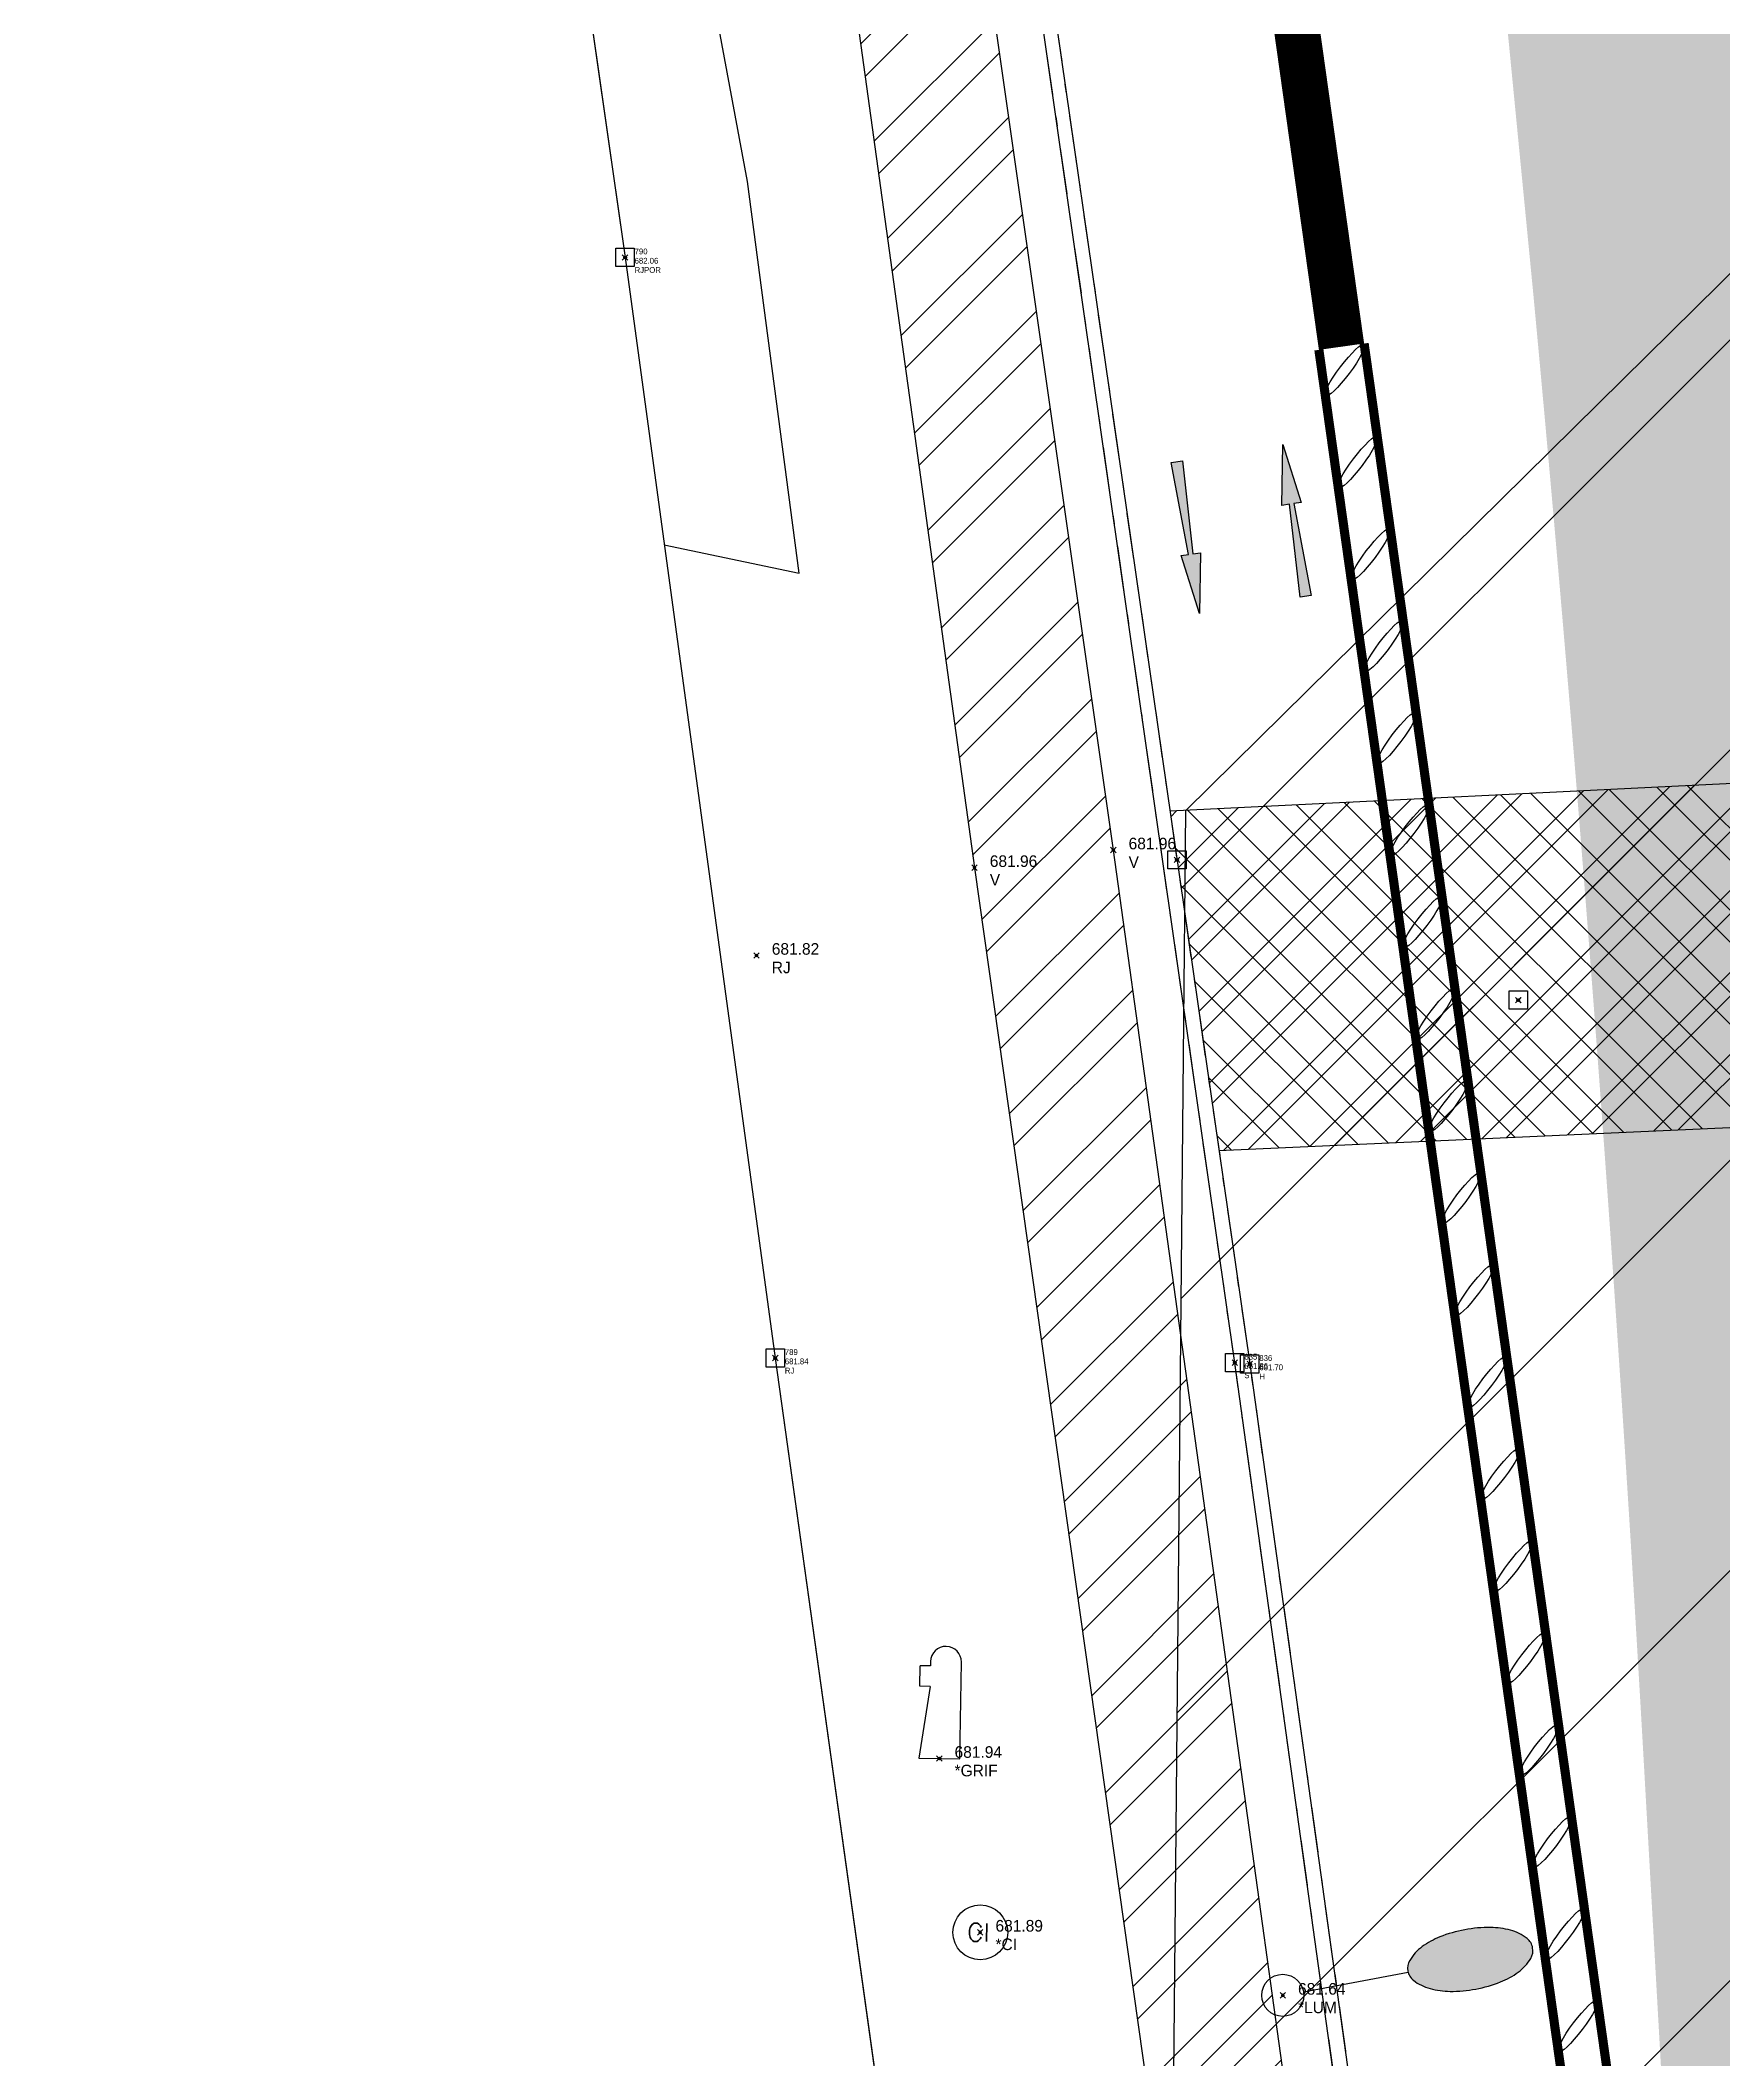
# Model space of a CAD drawing. Extents: x 350769 to 354978, y 6304672 to 6307963.
# Drawn here: x 352766.09 to 352784.51, y 6305548.54 to 6305570.64 of the extents above; entities that cross this region are included whole.
import ezdxf

# ---------------------------------------------------------------- set-up
doc = ezdxf.new("R2010")
doc.units = 0
doc.header["$PDMODE"] = 35
doc.header["$PDSIZE"] = 0.03
for name, pattern in [('1-1', [2, 1, -1]), ('CONTINUA', [0]), ('CONTINUOS', [0]), ('JPG_DASHDOT', [1, 0.5, -0.25, 0, -0.25])]:
    doc.linetypes.add(name, pattern=pattern)
doc.layers.get('0').update_dxf_attribs({"linetype": 'CONTINUOUS'})
for name, color, linetype in [('0-LEVANTAMIENTO 2020.SEP', 252, 'CONTINUOUS'), ('03_S2_Pav ext_Borde vereda', 7, 'CONTINUOUS'), ('1-PAVIMENTO', 161, 'CONTINUOUS'), ('1-REJA', 252, 'FENCELINE1'), ('1-RESALTO', 252, 'CONTINUOUS'), ('1-SOLERA', 212, 'CONTINUOUS'), ('1-VEREDA', 251, 'CONTINUOUS'), ('2-ACHURADO VEREDA', 252, 'CONTINUOUS'), ('C-TINN', 5, 'CONTINUOUS'), ('C-TOPO - BORDE - 3', 7, 'CONTINUOUS'), ('C-TOPO-MINR', 8, 'CONTINUOUS'), ('ET1_ 8-DEM EXT CICLOVIA SEPARADOR', 181, 'CONTINUOUS'), ('ET1_ 8-DEM EXT DEMARCACION CICLOVIA', 181, 'CONTINUOUS'), ('TOP-URB-SOLERAS', 2, 'JPG_DASHDOT'), ('V-NODE - 2013', 4, 'CONTINUOUS'), ('V-NODE DIC 2005', 4, 'CONTINUOUS'), ('V-NODE-TEXT 2013', 2, 'CONTINUOUS'), ('V-NODE-TEXT DIC 2005', 2, 'CONTINUOUS'), ('Z-CI', 253, 'CONTINUOUS'), ('Z-GRIF', 253, 'CONTINUOUS'), ('Z-LUM', 253, 'CONTINUOUS')]:
    doc.layers.add(name, color=color, linetype=linetype)
doc.layers.add('0_ASD_TOPOGRAFIA_ELEMENTOS', color=9, linetype='CONTINUOS', lineweight=5, true_color=0xbdbdbd)
doc.styles.add('ROMANS', font='romans.shx', dxfattribs={"width": 0.65})
doc.linetypes.add('FENCELINE1', pattern='A,6.35,-2.54,[133,ltypeshp.shx,S=2.54,R=0,X=-2.54,Y=0],-2.54,25.4', length=36.83)

# ---------------------------------------------------------------- blocks, each defined once
blk = doc.blocks.new('CI')
at = {"layer": 'Z-CI'}
blk.add_circle((0, 0), 1.2, dxfattribs=at)
at = {"layer": 'Z-CI', "style": 'ROMANS'}
blk.add_text('CI', height=0.8, rotation=359.999999999977, dxfattribs=at).set_placement((-0.5790548566146754, -0.401890331827417))
blk = doc.blocks.new('GRIF')
at = {"layer": 'Z-GRIF'}
for p, q in [((-0.5625, 1.96875), (-0.5625, 2.53125)), ((-0.28125, 2.53125), (-0.5625, 2.53125)), ((-0.28125, 2.650806826759435), (-0.28125, 2.53125)), ((0.5625, 0), (0.5625, 2.650806826759435)), ((-0.28125, 1.96875), (-0.5625, 0)), ((-0.28125, 1.96875), (-0.5625, 1.96875)), ((-0.5625, 0), (0.5625, 0))]:
    blk.add_line(p, q, dxfattribs=at)
blk.add_arc((0.140625, 2.650806826759435), 0.421875, 0, 180, dxfattribs=at)
blk.add_point((0, 0), dxfattribs=at)
blk = doc.blocks.new('LUM')
blk.add_hatch(color=256).paths.add_polyline_path([(0.3204053159853828, 2.089665035224243, 0.0487140507105786), (0.2929218240355723, 2.371085607001601, 0.0624887006529835), (0.2235772402154219, 2.580678380022271, 0.102973750598541), (0.1005806184099824, 2.742621493481837, 0.1809406009640845), (-0.0101864135269949, 2.784062766743801, 0.1809406009643186), (-0.1209534454642339, 2.742621493481666, 0.1029737505982769), (-0.2439500672694105, 2.580678380022275, 0.0624887006529927), (-0.3132946510896513, 2.371085607001325, 0.048714050710571), (-0.3407781430394294, 2.089665035224243, 0.0487140507110128), (-0.3132946510892106, 1.808244463445209, 0.0624887006525511), (-0.2439500672694089, 1.598651690426208, 0.1029737505986113), (-0.1209534454639079, 1.436708576966614, 0.1809406009639757), (-0.0101864135269949, 1.395267303704685, 0.1809406009641173), (0.1005806184100136, 1.436708576966668, 0.1029737505985042), (0.2235772402154187, 1.598651690426207, 0.0624887006527141), (0.292921824035302, 1.808244463445683, 0.0487140507108505)])
at = {"layer": 'Z-LUM'}
blk.add_lwpolyline([(-0.3407781430394294, 2.089665035224243, 0.0487140507107363), (-0.3132946510895209, 1.808244463446783, 0.062488700653005), (-0.2439500672694095, 1.598651690426209, 0.1029737505984953), (-0.1209534454640817, 1.436708576966765, 0.1809406009643281), (-0.0101864135269949, 1.395267303704685, 0.1809406009642764), (0.1005806184100919, 1.436708576966737, 0.1029737505984524), (0.2235772402154197, 1.598651690426209, 0.0624887006529655), (0.2929218240354743, 1.808244463446556, 0.0487140507106972), (0.3204053159853828, 2.089665035224243, 0.0487140507106165), (0.2929218240355311, 2.371085607001817, 0.0624887006529232), (0.2235772402154197, 2.580678380022277, 0.1029737505984261), (0.1005806184101488, 2.742621493481693, 0.1809406009644219), (-0.0101864135269949, 2.784062766743801, 0.180940600964125), (-0.1209534454641386, 2.742621493481749, 0.1029737505983399), (-0.2439500672694095, 2.580678380022277, 0.0624887006528023), (-0.3132946510895209, 2.371085607001987, 0.0487140507106874)], format="xyb", close=True, dxfattribs=at)
blk.add_lwpolyline([(0.0063431729486041, 1.395154062065473), (0.0063431729486041, 0.2300548864245116)], dxfattribs=at)
blk.add_circle((0, 0), 0.2301423181660601, dxfattribs=at)
blk = doc.blocks.new('*U250', base_point=(352779.158, 6305556.166))
at = {"layer": 'V-NODE - 2013', "lineweight": -2}
blk.add_point((352779.158, 6305556.166), dxfattribs=at)
at = {"layer": 'V-NODE-TEXT 2013', "linetype": 'ByBlock', "char_height": 0.0635}
for s, insert, attachment_point in [('835', (352779.2626078644, 6305556.198892135), 7), ('681.86', (352779.2626078644, 6305556.161392136), 1), ('S', (352779.2626078644, 6305556.060392136), 1)]:
    blk.add_mtext(s, dxfattribs=dict(at, insert=insert, attachment_point=attachment_point))
blk = doc.blocks.new('*U266', base_point=(352772.485, 6305568.265))
at = {"layer": 'V-NODE - 2013', "lineweight": -2}
blk.add_point((352772.485, 6305568.265), dxfattribs=at)
at = {"layer": 'V-NODE-TEXT 2013', "linetype": 'ByBlock', "char_height": 0.0635}
for s, insert, attachment_point in [('790', (352772.5896078644, 6305568.297892135), 7), ('682.06', (352772.5896078644, 6305568.260392135), 1), ('RJPOR', (352772.5896078644, 6305568.159392135), 1)]:
    blk.add_mtext(s, dxfattribs=dict(at, insert=insert, attachment_point=attachment_point))
blk = doc.blocks.new('*U283', base_point=(352774.129, 6305556.217))
at = {"layer": 'V-NODE - 2013', "lineweight": -2}
blk.add_point((352774.129, 6305556.217), dxfattribs=at)
at = {"layer": 'V-NODE-TEXT 2013', "linetype": 'ByBlock', "char_height": 0.0635}
for s, insert, attachment_point in [('681.84', (352774.2336078644, 6305556.212392136), 1), ('789', (352774.2336078644, 6305556.249892135), 7), ('RJ', (352774.2336078644, 6305556.111392136), 1)]:
    blk.add_mtext(s, dxfattribs=dict(at, insert=insert, attachment_point=attachment_point))
blk = doc.blocks.new('*U396', base_point=(352779.322, 6305556.152))
at = {"layer": 'V-NODE - 2013', "lineweight": -2}
blk.add_point((352779.322, 6305556.152), dxfattribs=at)
at = {"layer": 'V-NODE-TEXT 2013', "linetype": 'ByBlock', "char_height": 0.0635}
for s, insert, attachment_point in [('836', (352779.4266078644, 6305556.184892135), 7), ('681.70', (352779.4266078644, 6305556.147392135), 1), ('H', (352779.4266078644, 6305556.046392135), 1)]:
    blk.add_mtext(s, dxfattribs=dict(at, insert=insert, attachment_point=attachment_point))
blk = doc.blocks.new('A$C528D0449')
blk.add_lwpolyline([(0.6553286431590095, -0.0246753273531795), (0.6554056489258073, -0.1086864415556192), (0, 0), (0.6554308396298438, 0.1036220258101821), (0.655506240320392, 0.0213620327413082), (1.68009719857946, 0.0619618901982903), (1.680210789549164, -0.0619618901982903)], close=True)
for points in [[(0, 0), (0.6554308396298438, 0.1036220258101821), (0.6554056489258073, -0.1086864415556192), (0.6553286431590095, -0.0246753273531795)], [(0.6553286431590095, -0.0246753273531795), (0.655506240320392, 0.0213620327413082), (1.680210789549164, -0.0619618901982903), (1.68009719857946, 0.0619618901982903)]]:
    blk.add_solid(points)
blk = doc.blocks.new('SEPA')
at = {"linetype": 'ByBlock'}
blk.add_ellipse((0, 0), major_axis=(-0.25, 0.2500000000000001), ratio=0.1697056274847714, start_param=-1.570796326794897, end_param=4.71238898038469, dxfattribs=at)
blk = doc.blocks.new('*U1327')
at = {"color": 0, "linetype": 'ByBlock', "lineweight": -2, "transparency": 16777216}
blk.add_point((0, 0), dxfattribs=at)
blk = doc.blocks.new('*U2230', base_point=(352773.983, 6305560.567))
at = {"layer": 'V-NODE-TEXT DIC 2005', "linetype": 'ByBlock', "char_height": 0.127}
for s, insert, attachment_point in [('681.82', (352774.1497893219, 6305560.637710677), 4), ('RJ', (352774.1497893219, 6305560.499210678), 1)]:
    blk.add_mtext(s, dxfattribs=dict(at, insert=insert, attachment_point=attachment_point))
blk = doc.blocks.new('*U2231', base_point=(352773.983, 6305560.567))
at = {"layer": 'V-NODE-TEXT DIC 2005', "color": 2, "lineweight": -2}
blk.add_blockref('*U2230', (352773.983, 6305560.567), dxfattribs=at)
blk = doc.blocks.new('*U1910', base_point=(352777.888, 6305561.721))
at = {"layer": 'V-NODE-TEXT DIC 2005', "linetype": 'ByBlock', "char_height": 0.127}
for s, insert, attachment_point in [('681.96', (352778.0547893219, 6305561.791710678), 4), ('V', (352778.0547893219, 6305561.653210678), 1)]:
    blk.add_mtext(s, dxfattribs=dict(at, insert=insert, attachment_point=attachment_point))
blk = doc.blocks.new('*U1911', base_point=(352777.888, 6305561.721))
at = {"layer": 'V-NODE-TEXT DIC 2005', "color": 2, "lineweight": -2}
blk.add_blockref('*U1910', (352777.888, 6305561.721), dxfattribs=at)
blk = doc.blocks.new('*U1908', base_point=(352776.369, 6305561.528))
at = {"layer": 'V-NODE-TEXT DIC 2005', "linetype": 'ByBlock', "char_height": 0.127}
for s, insert, attachment_point in [('V', (352776.5357893219, 6305561.460210678), 1), ('681.96', (352776.5357893219, 6305561.598710678), 4)]:
    blk.add_mtext(s, dxfattribs=dict(at, insert=insert, attachment_point=attachment_point))
blk = doc.blocks.new('*U1909', base_point=(352776.369, 6305561.528))
at = {"layer": 'V-NODE-TEXT DIC 2005', "color": 2, "lineweight": -2}
blk.add_blockref('*U1908', (352776.369, 6305561.528), dxfattribs=at)
blk = doc.blocks.new('*U1592', base_point=(352776.432, 6305549.874))
at = {"layer": 'V-NODE-TEXT DIC 2005', "linetype": 'ByBlock', "char_height": 0.127}
for s, insert, attachment_point in [('681.89', (352776.5987893219, 6305549.944710677), 4), ('*CI', (352776.5987893219, 6305549.806210678), 1)]:
    blk.add_mtext(s, dxfattribs=dict(at, insert=insert, attachment_point=attachment_point))
blk = doc.blocks.new('*U1593', base_point=(352776.432, 6305549.874))
at = {"layer": 'V-NODE-TEXT DIC 2005', "color": 2, "lineweight": -2}
blk.add_blockref('*U1592', (352776.432, 6305549.874), dxfattribs=at)
blk = doc.blocks.new('*U1500', base_point=(352775.984, 6305551.776))
at = {"layer": 'V-NODE-TEXT DIC 2005', "linetype": 'ByBlock', "char_height": 0.127}
for s, insert, attachment_point in [('681.94', (352776.1507893219, 6305551.846710677), 4), ('*GRIF', (352776.1507893219, 6305551.708210678), 1)]:
    blk.add_mtext(s, dxfattribs=dict(at, insert=insert, attachment_point=attachment_point))
blk = doc.blocks.new('*U1501', base_point=(352775.984, 6305551.776))
at = {"layer": 'V-NODE-TEXT DIC 2005', "color": 2, "lineweight": -2}
blk.add_blockref('*U1500', (352775.984, 6305551.776), dxfattribs=at)
blk = doc.blocks.new('*U1486', base_point=(352779.743, 6305549.184))
at = {"layer": 'V-NODE-TEXT DIC 2005', "linetype": 'ByBlock', "char_height": 0.127}
for s, insert, attachment_point in [('681.64', (352779.9097893219, 6305549.254710678), 4), ('*LUM', (352779.9097893219, 6305549.116210679), 1)]:
    blk.add_mtext(s, dxfattribs=dict(at, insert=insert, attachment_point=attachment_point))
blk = doc.blocks.new('*U1487', base_point=(352779.743, 6305549.184))
at = {"layer": 'V-NODE-TEXT DIC 2005', "color": 2, "lineweight": -2}
blk.add_blockref('*U1486', (352779.743, 6305549.184), dxfattribs=at)
blk = doc.blocks.new('*U4496', base_point=(352779.158, 6305556.166))
at = {"layer": 'V-NODE - 2013', "lineweight": -2}
blk.add_point((352779.158, 6305556.166), dxfattribs=at)
at = {"layer": 'V-NODE-TEXT 2013', "linetype": 'ByBlock', "char_height": 0.0635}
for s, insert, attachment_point in [('835', (352779.2626078644, 6305556.198892135), 7), ('681.86', (352779.2626078644, 6305556.161392136), 1), ('S', (352779.2626078644, 6305556.060392136), 1)]:
    blk.add_mtext(s, dxfattribs=dict(at, insert=insert, attachment_point=attachment_point))
blk = doc.blocks.new('*U4512', base_point=(352772.485, 6305568.265))
at = {"layer": 'V-NODE - 2013', "lineweight": -2}
blk.add_point((352772.485, 6305568.265), dxfattribs=at)
at = {"layer": 'V-NODE-TEXT 2013', "linetype": 'ByBlock', "char_height": 0.0635}
for s, insert, attachment_point in [('790', (352772.5896078644, 6305568.297892135), 7), ('682.06', (352772.5896078644, 6305568.260392135), 1), ('RJPOR', (352772.5896078644, 6305568.159392135), 1)]:
    blk.add_mtext(s, dxfattribs=dict(at, insert=insert, attachment_point=attachment_point))
blk = doc.blocks.new('*U4529', base_point=(352774.129, 6305556.217))
at = {"layer": 'V-NODE - 2013', "lineweight": -2}
blk.add_point((352774.129, 6305556.217), dxfattribs=at)
at = {"layer": 'V-NODE-TEXT 2013', "linetype": 'ByBlock', "char_height": 0.0635}
for s, insert, attachment_point in [('681.84', (352774.2336078644, 6305556.212392136), 1), ('789', (352774.2336078644, 6305556.249892135), 7), ('RJ', (352774.2336078644, 6305556.111392136), 1)]:
    blk.add_mtext(s, dxfattribs=dict(at, insert=insert, attachment_point=attachment_point))
blk = doc.blocks.new('*U4645', base_point=(352779.322, 6305556.152))
at = {"layer": 'V-NODE - 2013', "lineweight": -2}
blk.add_point((352779.322, 6305556.152), dxfattribs=at)
at = {"layer": 'V-NODE-TEXT 2013', "linetype": 'ByBlock', "char_height": 0.0635}
for s, insert, attachment_point in [('836', (352779.4266078644, 6305556.184892135), 7), ('681.70', (352779.4266078644, 6305556.147392135), 1), ('H', (352779.4266078644, 6305556.046392135), 1)]:
    blk.add_mtext(s, dxfattribs=dict(at, insert=insert, attachment_point=attachment_point))
blk = doc.blocks.new('TOPOGRAFIA')
at = {"layer": '1-RESALTO', "true_color": 0xbdbdbd}
h = blk.add_hatch(dxfattribs=at)
h.set_pattern_fill('ANSI37', color=9, scale=0.2)
h.set_pattern_definition([(45, (38000, -3000), (-0.4490128060534577, 0.4490128060534577), []), (135, (38000, -3000), (-0.4490128060534577, -0.4490128060534576), [])])
h.paths.add_polyline_path([(390785.9761558875, 6302558.802328627), (390785.4552208642, 6302562.549400317), (390778.4486061418, 6302562.202362262), (390778.9846635341, 6302558.488869905)])
at = {"layer": '1-PAVIMENTO', "color": 9, "true_color": 0xbdbdbd, "flags": 128}
blk.add_lwpolyline([(390635.813, 6302579.761), (390647.518, 6302584.464), (390663.399, 6302590.731, -0.0601604667024474), (390676.007, 6302594.225), (390694.2800000001, 6302596.797), (390717.243, 6302599.992), (390735.728, 6302602.558), (390756.301, 6302605.422, -0.0835607896500524), (390768.736, 6302603.378, -0.2165819024719379), (390773.077, 6302600.019), (390773.206, 6302599.275), (390773.222, 6302599.256), (390775.006, 6302586.612), (390777.159, 6302571.136), (390779.322, 6302556.152), (390781.17, 6302542.877), (390781.598, 6302539.221)], format="xyb", dxfattribs=at)
at = {"layer": '1-REJA', "color": 9, "true_color": 0xbdbdbd, "flags": 128}
blk.add_lwpolyline([(390617.874, 6302564.101), (390623.121, 6302567.639), (390630.809, 6302571.84), (390636.519, 6302574.549), (390647.519, 6302578.903), (390655.174, 6302581.999), (390662.884, 6302584.895), (390664.622, 6302585.451), (390670.811, 6302587.388), (390678.239, 6302589.316), (390682.657, 6302590.056), (390686.9270000001, 6302590.717), (390697.544, 6302592.228), (390711.414, 6302594.106), (390725.734, 6302596.126), (390738.984, 6302597.943), (390752.1, 6302599.747), (390756.091, 6302599.956), (390758.713, 6302599.53), (390766.266, 6302597.729), (390767.8670000001, 6302596.473), (390768.733, 6302594.649), (390769.993, 6302585.57), (390771.631, 6302574.23), (390772.485, 6302568.265), (390774.129, 6302556.217), (390775.876, 6302543.685), (390775.866, 6302541.561), (390775.254, 6302539.614), (390773.933, 6302538.027), (390772.121, 6302537.026), (390761.679, 6302533.001), (390749.581, 6302528.273, -0.4399124390442335), (390747.382, 6302529.771), (390747.4160000001, 6302530.903)], format="xyb", dxfattribs=at)
at = {"layer": '1-RESALTO', "color": 9, "true_color": 0xbdbdbd}
for p, q in [((390785.4552208644, 6302562.549400317), (390778.4486061418, 6302562.202362262)), ((390778.9846635341, 6302558.488869905), (390785.9761558876, 6302558.802328627))]:
    blk.add_line(p, q, dxfattribs=at)
at = {"layer": '1-SOLERA', "color": 9, "true_color": 0xbdbdbd, "flags": 128}
blk.add_lwpolyline([(390781.431, 6302539.547), (390781.011, 6302542.829), (390779.158, 6302556.166), (390777.019, 6302571.077), (390774.8670000001, 6302586.537), (390773.054, 6302599.225), (390772.814, 6302599.853), (390772.676, 6302599.767, 0.2185208819209577), (390768.712, 6302602.964, 0.0794073623430706), (390756.3560000001, 6302605.005), (390735.709, 6302602.051), (390716.646, 6302599.451), (390694.262, 6302596.344), (390676.055, 6302593.81, 0.0607627071082876), (390663.524, 6302590.306), (390647.586, 6302583.967), (390636.008, 6302579.363)], format="xyb", dxfattribs=at)
at = {"layer": '1-VEREDA', "color": 9, "true_color": 0xbdbdbd, "flags": 128}
for points in [[(390780.967, 6302539.483), (390779.6957798506, 6302548.343591341), (390777.8298823365, 6302561.777915903), (390775.9669651478, 6302574.833145336)], [(390774.5019417297, 6302574.654387443), (390776.3106275267, 6302561.585017423), (390778.206838859, 6302548.170213937), (390779.428152487, 6302539.410441375)]]:
    blk.add_lwpolyline(points, dxfattribs=at)
at = {"layer": 'C-TINN', "color": 9, "linetype": 'Continuous', "lineweight": -3, "true_color": 0xbdbdbd}
for points, elevation in [([(390772.385, 6302568.165), (390772.385, 6302568.364999999), (390772.585, 6302568.364999999), (390772.585, 6302568.165), (390772.385, 6302568.165)], 682.058), ([(390778.4252698954, 6302561.570859984), (390778.4252698954, 6302561.770859984), (390778.6252698953, 6302561.770859984), (390778.6252698953, 6302561.570859984), (390778.4252698954, 6302561.570859984)], 681.8), ([(390782.160357113, 6302560.035352541), (390782.160357113, 6302560.23535254), (390782.3603571129, 6302560.23535254), (390782.3603571129, 6302560.035352541), (390782.160357113, 6302560.035352541)], 681.8199999999999), ([(390774.0290000001, 6302556.117000001), (390774.0290000001, 6302556.317), (390774.229, 6302556.317), (390774.229, 6302556.117000001), (390774.0290000001, 6302556.117000001)], 681.836), ([(390779.058, 6302556.066000001), (390779.058, 6302556.266), (390779.258, 6302556.266), (390779.258, 6302556.066000001), (390779.058, 6302556.066000001)], 681.855), ([(390779.222, 6302556.052), (390779.222, 6302556.251999999), (390779.422, 6302556.251999999), (390779.422, 6302556.052), (390779.222, 6302556.052)], 681.701)]:
    blk.add_lwpolyline(points, dxfattribs=dict(at, elevation=elevation))
for p in [(390772.485, 6302568.265, 682.058), (390778.5252698954, 6302561.670859984, 681.8), (390782.2603571129, 6302560.135352541, 681.8199999999999), (390774.129, 6302556.217, 681.836), (390779.158, 6302556.166, 681.855), (390779.322, 6302556.152, 681.701)]:
    blk.add_point(p, dxfattribs=at)
at = {"layer": 'C-TOPO - BORDE - 3', "color": 9, "true_color": 0xbdbdbd, "elevation": 679.37, "flags": 128}
blk.add_lwpolyline([(390771.631, 6302574.23), (390772.485, 6302568.265), (390774.129, 6302556.217), (390775.876, 6302543.685), (390775.866, 6302541.561), (390775.254, 6302539.614), (390773.933, 6302538.027), (390772.121, 6302537.026), (390761.679, 6302533.001), (390749.581, 6302528.273), (390748.002, 6302520.893), (390737.888, 6302516.144), (390730.032, 6302512.591), (390725.232, 6302511.131), (390711.741, 6302505.751), (390701.822, 6302501.812), (390688.808, 6302496.674), (390675.3780000001, 6302491.326)], dxfattribs=at)
at = {"layer": 'C-TOPO-MINR', "color": 9, "linetype": 'Continuous', "lineweight": -3, "true_color": 0xbdbdbd, "elevation": 682}
blk.add_lwpolyline([(390772.9145135135, 6302565.117324324), (390774.3915714286, 6302564.808142857), (390773.8266938775, 6302569.097122448), (390773.0214516129, 6302573.416322581), (390775.2822982457, 6302583.553491227), (390775.2187953489, 6302584.173125581), (390774.893362069, 6302586.551224138), (390773.7549454546, 6302594.695786363), (390773.1449041096, 6302599.241773972), (390773.1416496351, 6302599.253832117), (390772.898590164, 6302599.631655738), (390772.7167213115, 6302599.792377049), (390772.2026336634, 6302600.557603961), (390771.4478636364, 6302601.829636364), (390771.3852431166, 6302601.917938775), (390770.6007581715, 6302602.3253861), (390768.6233414749, 6302603.22884212), (390767.1201455841, 6302603.434334293), (390766.8877876107, 6302603.355221239), (390766.9330909091, 6302599.156727273), (390766.6776857143, 6302597.406028572)], dxfattribs=at)
at = {"color": 9, "true_color": 0xbdbdbd}
for name, p in [('*U4512', (390772.485, 6302568.265)), ('*U4529', (390774.129, 6302556.217)), ('*U4496', (390779.158, 6302556.166)), ('*U4645', (390779.322, 6302556.152))]:
    blk.add_blockref(name, p, dxfattribs=at)
at = {"layer": 'V-NODE DIC 2005', "color": 9, "lineweight": -2, "true_color": 0xbdbdbd, "rotation": 359.9963883938062}
for p in [(390776.3101614734, 6302561.584913611), (390777.829173636, 6302561.777817862), (390773.9241009021, 6302560.624064013), (390782.2610701247, 6302560.135538496), (390775.9245467625, 6302551.832937899), (390776.3724268701, 6302549.930909663), (390779.6833833698, 6302549.240700959)]:
    blk.add_blockref('*U1327', p, dxfattribs=at)
at = {"layer": 'V-NODE-TEXT DIC 2005', "color": 9, "lineweight": -2, "true_color": 0xbdbdbd, "rotation": 359.9963883938062}
for name, p in [('*U1911', (390777.829173636, 6302561.777817862)), ('*U1909', (390776.3101614734, 6302561.584913611)), ('*U2231', (390773.9241009021, 6302560.624064013)), ('*U1501', (390775.9245467625, 6302551.832937899)), ('*U1593', (390776.3724268701, 6302549.930909663)), ('*U1487', (390779.6833833698, 6302549.240700959))]:
    blk.add_blockref(name, p, dxfattribs=at)
at = {"layer": 'Z-CI', "color": 9, "true_color": 0xbdbdbd, "xscale": 0.25, "yscale": 0.25, "zscale": 0.25, "rotation": 359.0901018221344}
blk.add_blockref('CI', (390776.3725620191, 6302549.930564322), dxfattribs=at)
at = {"layer": 'Z-GRIF', "color": 9, "true_color": 0xbdbdbd, "xscale": 0.4, "yscale": 0.4, "zscale": 0.4, "rotation": 359.090101839884}
blk.add_blockref('GRIF', (390775.9247149909, 6302551.832916034), dxfattribs=at)
at = {"layer": 'Z-LUM', "color": 9, "true_color": 0xbdbdbd, "rotation": 280.5733635275421}
blk.add_blockref('LUM', (390779.6830276615, 6302549.240906994), dxfattribs=at)

msp = doc.modelspace()

# ---------------------------------------------------------------- hatches: boundary and pattern name
at = {"layer": '0-LEVANTAMIENTO 2020.SEP'}
h = msp.add_hatch(dxfattribs=at)
h.set_pattern_fill('ANSI31', color=256)
h.set_pattern_definition([(45, (0, 0), (-2.245064030267288, 2.245064030267288), [])])
h.paths.add_polyline_path([(352786.854, 6305570.328), (352789.559, 6305568.782), (352796.229, 6305563.036), (352796.394, 6305559.215), (352799.497, 6305544.587), (352801.562, 6305544.648), (352802.129, 6305542.952), (352804.1384415446, 6305542.250560055), (352805.8516827182, 6305542.012500066), (352807.8179673742, 6305542.158813226), (352809.533, 6305542.539), (352812.285, 6305543.63), (352814.276, 6305543.31), (352814.959, 6305536.974), (352827.184, 6305536.576), (352863.395, 6305535.87), (352863.73, 6305535.71), (352863.65, 6305535.385), (352849.705, 6305519.489), (352837.089, 6305514.089), (352826.678, 6305509.881), (352813.9270000001, 6305505.338), (352798.327, 6305503.46), (352783.05, 6305513.452), (352782.929, 6305513.515), (352778.101, 6305521.91), (352778.034, 6305522.055), (352777.821, 6305529.65), (352778.4, 6305538.745), (352778.623, 6305562.211)])
at = {"layer": '03_S2_Pav ext_Borde vereda'}
h = msp.add_hatch(dxfattribs=at)
h.set_pattern_fill('DOTS', color=256, scale=0.2)
h.set_pattern_definition([(0, (0, 0), (0.079375, 0.15875), [0, -0.15875])])
edge = h.paths.add_edge_path()
edge.add_arc((352748.807107874, 6305741.269405212), 0.5999999997963799, 191.9514691490308, 355.6454640378288, ccw=False)
edge.add_arc((352792.1656155872, 6305750.44716257), 44.91919923949852, 191.6658296357323, 191.9514692418356, ccw=False)
edge.add_line((352748.1742863799, 6305741.364353815), (352741.2376582708, 6305741.435018855))
edge.add_arc((352792.1656293169, 6305750.447165456), 51.71921326952407, 188.0125546036902, 190.0350986090664, ccw=False)
edge.add_line((352740.9513223081, 6305743.238019956), (352740.7490681265, 6305743.240089635))
edge.add_arc((352792.1656290702, 6305750.447165417), 51.91921301991067, 187.9791811750896, 192.0602721960892)
edge.add_arc((352692.4959415311, 6305729.152110391), 50.00000000047035, 5.60378649539922, 12.060272198245514, ccw=False)
edge.add_arc((352885.4862939289, 6305749.065308514), 144.0158244129297, 185.9908039764865, 195.0562448024133)
edge.add_arc((352743.5173332062, 6305710.875430023), 2.999999999954398, -16.830452785358773, 15.056244806888003, ccw=False)
edge.add_line((352746.3888304307, 6305710.006808305), (352745.3287429145, 6305706.502361781))
edge.add_arc((352748.2002401392, 6305705.633740064), 2.999999999812464, 163.1695472326319, 198.169547144002)
edge.add_line((352745.3498263664, 6305704.698250178), (352746.8300326544, 6305700.188099444))
edge.add_arc((353217.9831608642, 6305866.064499031), 499.500000161972, 199.3953684079003, 202.5348664856801)
edge.add_line((352756.6217413522, 6305674.633334516), (352763.639245148, 6305654.529240481))
edge.add_line((352763.639245148, 6305654.529240481), (352766.4264742089, 6305646.43549965))
edge.add_arc((352769.2629942663, 6305647.412307692), 2.9999999976121, 199.0020922070788, 234.0030550648001)
edge.add_line((352767.499767926, 6305644.98516269), (352769.961697802, 6305643.196603284))
edge.add_arc((352768.1984038475, 6305640.769507402), 2.999999998837941, 17.976358872040123, 54.00145895067271, ccw=False)
edge.add_arc((351870.7856452978, 6305349.591750081), 946.4692075336546, 17.705959740535604, 17.976358882199122, ccw=False)
edge.add_arc((357774.1697823623, 6306970.410759049), 5176.320896709754, 194.9225132431574, 195.0618194246089)
edge.add_arc((352345.6738984999, 6305526.266111681), 441.25611932077, 9.34097559351909, 12.96792143707961, ccw=False)
edge.add_line((352781.0789138558, 6305597.886188761), (352781.4489845983, 6305594.732162509))
edge.add_line((352781.4489845983, 6305594.732162509), (352781.7118784937, 6305591.659914605))
edge.add_line((352781.7118784937, 6305591.659914605), (352781.8385024114, 6305588.604119238))
edge.add_line((352781.8385024114, 6305588.604119238), (352781.8364175631, 6305585.624834009))
edge.add_line((352781.8364175631, 6305585.624834009), (352781.7649684186, 6305582.656344377))
edge.add_line((352781.7649684186, 6305582.656344377), (352781.6942478663, 6305579.727721356))
edge.add_line((352781.6942478663, 6305579.727721356), (352781.691797965, 6305576.786303966))
edge.add_line((352781.691797965, 6305576.786303966), (352781.8162957234, 6305573.823646761))
edge.add_line((352781.8162957234, 6305573.823646761), (352782.1333105433, 6305570.857434381))
edge.add_line((352782.1333105433, 6305570.857434381), (352782.4224084729, 6305567.892524181))
edge.add_arc((352351.0161265206, 6305527.324169742), 433.3095561949082, 3.225521572061382, 5.372151809226523, ccw=False)
edge.add_line((352783.6392338263, 6305551.704869383), (352784.6630526486, 6305533.533094569))
edge.add_line((352784.6630526486, 6305533.533094569), (352784.8627359697, 6305533.544344959))
edge.add_line((352784.8627359697, 6305533.544344959), (352784.7614824652, 6305535.341494849))
edge.add_line((352784.7614824652, 6305535.341494849), (352791.0515502285, 6305535.695884546))
edge.add_line((352791.0515502285, 6305535.695884546), (352790.1289417631, 6305552.070507038))
edge.add_arc((352351.1669668967, 6305527.338883463), 439.6581269387245, 3.224701052057836, 6.060573711218999)
edge.add_arc((352790.3565918117, 6305573.969071733), 1.999999999945699, 6.0606032980845725, 186.0606032980846, ccw=False)
edge.add_arc((352351.1622991182, 6305527.338432359), 443.6628162556926, 3.217449181925076, 6.060568264723997, ccw=False)
edge.add_line((352794.1257775217, 6305552.239262236), (352795.0452190058, 6305535.920892466))
edge.add_line((352795.0452190058, 6305535.920892466), (352802.3336578499, 6305536.331531545))
edge.add_line((352802.3336578499, 6305536.331531545), (352802.4349161039, 6305534.534381922))
edge.add_line((352802.4349161039, 6305534.534381922), (352802.6345994249, 6305534.545632312))
edge.add_line((352802.6345994249, 6305534.545632312), (352801.6139020642, 6305552.661151838))
edge.add_arc((352351.1825943538, 6305527.340050788), 451.1424621161192, 3.217509190977135, 7.539579774249303)
edge.add_line((352798.424685217, 6305586.534926279), (352797.9012403427, 6305589.488875955))
edge.add_line((352797.9012403427, 6305589.488875955), (352797.3365728213, 6305592.434019568))
edge.add_line((352797.3365728213, 6305592.434019568), (352796.6958768523, 6305595.358217658))
edge.add_line((352796.6958768523, 6305595.358217658), (352795.9831012638, 6305598.256702546))
edge.add_line((352795.9831012638, 6305598.256702546), (352795.2312406748, 6305601.14139499))
edge.add_line((352795.2312406748, 6305601.14139499), (352794.4777506102, 6305604.032520927))
edge.add_line((352794.4777506102, 6305604.032520927), (352793.7600799335, 6305606.950839449))
edge.add_line((352793.7600799335, 6305606.950839449), (352793.1116245539, 6305609.908244738))
edge.add_line((352793.1116245539, 6305609.908244738), (352792.5394792675, 6305612.889795138))
edge.add_line((352792.5394792675, 6305612.889795138), (352792.0324970306, 6305615.833367012))
edge.add_arc((352349.3794959823, 6305527.058193442), 451.4672864997696, 11.34036856314948, 13.00836214571379)
edge.add_arc((357774.1697955242, 6306970.41076279), 5162.320910391518, 194.9999834352606, 195.0646242227744, ccw=False)
edge.add_arc((357774.169782392, 6306970.410758941), 5162.320896710819, 194.9187546239539, 194.9999834317284, ccw=False)
edge.add_arc((351870.7856503583, 6305349.591751711), 960.4692022169403, 17.6855815163341, 18.02844618382459)
edge.add_line((352784.0986754693, 6305646.846535643), (352779.7127917055, 6305660.065130418))
edge.add_line((352779.7127917055, 6305660.065130418), (352778.2447198638, 6305664.270935675))
edge.add_arc((352781.0771254758, 6305665.259610773), 3.000000000017311, 164.2426501831299, 199.2419723042245, ccw=False)
edge.add_line((352778.1898642501, 6305666.074302503), (352779.0965417422, 6305669.287415111))
edge.add_arc((352776.2092804626, 6305670.102106659), 3.000000002401977, 344.2426538185178, 379.2411689966837)
edge.add_line((352779.0416999381, 6305671.090742046), (352775.3130339926, 6305681.772809769))
edge.add_arc((353217.9831415489, 6305866.064496217), 479.499999810042, 199.3953684066971, 202.6028577441465, ccw=False)
edge.add_arc((352886.446909108, 6305749.31139384), 128.0066753270843, 193.0167272097847, 199.3823276591603, ccw=False)
edge.add_line((352761.7294485139, 6305720.479745409), (352761.2068808931, 6305722.929110203))
edge.add_arc((352758.2729112968, 6305722.30315301), 2.999999999924595, 12.04339099117361, 47.04339098351103)
edge.add_line((352760.3172441938, 6305724.498762949), (352758.0555260451, 6305726.604661522))
edge.add_arc((352760.0944720358, 6305728.805274901), 2.99999999984294, 189.0152662965182, 227.1838055238015, ccw=False)
edge.add_arc((352890.9046990141, 6305749.734267092), 135.473912658656, 186.6172443951816, 189.0883468521698, ccw=False)
edge.add_arc((352776.2001716926, 6305736.426527866), 19.99999999931905, 179.0500227966985, 186.6144373405044, ccw=False)
edge.add_arc((352822.4843558686, 6305735.65905512), 66.29054675840034, 173.5738066356019, 179.0500227987026, ccw=False)
edge.add_line((352756.6103221528, 6305743.07850736), (352756.4092914153, 6305743.080555354))
edge.add_arc((352822.484353839, 6305735.659055321), 66.49054471909109, 173.5914414725011, 175.1486086874124)
edge.add_line((352756.2320178947, 6305741.282267834), (352749.4122775835, 6305741.351742111))
edge.add_arc((352781.0377145955, 6305739.580912855), 31.67497596609706, 176.7951366379012, 177.0268290183054)
at = {"layer": '1-RESALTO'}
h = msp.add_hatch(dxfattribs=at)
h.set_pattern_fill('ANSI37', color=256, scale=0.2)
h.set_pattern_definition([(45, (0, 0), (-0.4490128060534577, 0.4490128060534577), []), (135, (0, 0), (-0.4490128060534577, -0.4490128060534576), [])])
h.paths.add_polyline_path([(352785.9761558875, 6305558.802328627), (352785.4552208642, 6305562.549400317), (352778.4486061418, 6305562.202362262), (352778.9846635341, 6305558.488869905)])
at = {"layer": '2-ACHURADO VEREDA'}
h = msp.add_hatch(dxfattribs=at)
h.set_pattern_fill('ANSI32', color=256, scale=0.09)
h.set_pattern_definition([(45, (0, 0), (-0.6061672881721679, 0.6061672881721679), []), (45, (0.4041117000160739, 0), (-0.6061672881721679, 0.6061672881721679), [])])
h.paths.add_polyline_path([(352720.6167346804, 6305598.054037916), (352732.368396226, 6305599.702628804), (352742.7344367039, 6305601.134196061), (352755.3399599422, 6305602.893241509), (352757.270100545, 6305603.201629664), (352761.9825317519, 6305602.435699431), (352770.5674478914, 6305600.410115102), (352771.0133479362, 6305599.077866194), (352772.3824063707, 6305589.498917609), (352773.3674112369, 6305582.690417157), (352774.5019417297, 6305574.654387443), (352776.3106275267, 6305561.585017423), (352778.2067658942, 6305548.170730129), (352779.6957736609, 6305548.343635906), (352777.8298823365, 6305561.777915903), (352775.9669651478, 6305574.833145336), (352774.7772504604, 6305582.79504203), (352773.8653798789, 6305589.674390039), (352772.3883167419, 6305600.29711619, 0.0574298834241946), (352771.4510429391, 6305601.417674663), (352762.1804994451, 6305603.376674348), (352757.2911223173, 6305604.147415096), (352755.2635975139, 6305603.878578395), (352742.6321410742, 6305602.123945325), (352732.1393542419, 6305600.646385007), (352720.5011866091, 6305599.027995638), (352712.9363045142, 6305597.961991937), (352700.518091177, 6305596.220974271), (352698.2573099131, 6305595.937839893), (352688.1454279674, 6305594.514237589, 0.0169209037935192), (352676.2570054503, 6305592.818812567, 0.0646001426043886), (352658.2096561537, 6305587.146690174), (352649.1159435161, 6305583.521641697), (352638.6877899551, 6305579.249702639), (352638.9718579026, 6305578.433088653), (352649.251060304, 6305582.520369778), (352658.538225576, 6305586.235357559, -0.0619522818425804), (352676.1563425451, 6305591.833286826, -0.021800478060306), (352688.1297067163, 6305593.524362424), (352698.3828408433, 6305594.962723495), (352700.7159306294, 6305595.26471199), (352713.0216816877, 6305596.977512005)])

# ---------------------------------------------------------------- linework, layer by layer
at = {"layer": '0-LEVANTAMIENTO 2020.SEP', "flags": 128}
msp.add_lwpolyline([(352813.9270000001, 6305505.338), (352798.327, 6305503.46), (352783.05, 6305513.452), (352782.929, 6305513.515), (352778.101, 6305521.91), (352778.034, 6305522.055), (352777.821, 6305529.65), (352778.4, 6305538.745), (352778.623, 6305562.211), (352786.854, 6305570.328)], dxfattribs=at)
at = {"layer": '1-REJA', "ltscale": 0.2, "flags": 128}
msp.add_lwpolyline([(352617.874, 6305564.101), (352623.121, 6305567.639), (352630.809, 6305571.84), (352636.519, 6305574.549), (352647.519, 6305578.903), (352655.174, 6305581.999), (352662.884, 6305584.895), (352664.622, 6305585.451), (352670.811, 6305587.388), (352678.239, 6305589.316), (352682.657, 6305590.056), (352686.9270000001, 6305590.717), (352697.544, 6305592.228), (352711.414, 6305594.106), (352725.734, 6305596.126), (352738.984, 6305597.943), (352752.1, 6305599.747), (352756.091, 6305599.956), (352758.713, 6305599.53), (352766.266, 6305597.729), (352767.8670000001, 6305596.473), (352768.733, 6305594.649), (352769.993, 6305585.57), (352771.631, 6305574.23), (352772.485, 6305568.265), (352774.129, 6305556.217), (352775.876, 6305543.685), (352775.866, 6305541.561), (352775.254, 6305539.614), (352773.933, 6305538.027), (352772.121, 6305537.026), (352761.679, 6305533.001), (352749.581, 6305528.273, -0.4399124390442335), (352747.382, 6305529.771), (352747.4160000001, 6305530.903)], format="xyb", dxfattribs=at)
at = {"layer": '1-RESALTO'}
for p, q in [((352785.4552208644, 6305562.549400317), (352778.4486061418, 6305562.202362262)), ((352778.9846635341, 6305558.488869905), (352785.9761558876, 6305558.802328627))]:
    msp.add_line(p, q, dxfattribs=at)
at = {"layer": '1-VEREDA', "flags": 128}
for points in [[(352780.967, 6305539.483), (352779.6957798506, 6305548.343591341), (352777.8298823365, 6305561.777915903), (352775.9669651478, 6305574.833145336)], [(352774.5019417297, 6305574.654387443), (352776.3106275267, 6305561.585017423), (352778.206838859, 6305548.170213937), (352779.428152487, 6305539.410441375)]]:
    msp.add_lwpolyline(points, dxfattribs=at)
at = {"layer": 'C-TOPO - BORDE - 3', "elevation": 679.37, "flags": 128}
msp.add_lwpolyline([(352771.631, 6305574.23), (352772.485, 6305568.265), (352774.129, 6305556.217), (352775.876, 6305543.685), (352775.866, 6305541.561), (352775.254, 6305539.614), (352773.933, 6305538.027), (352772.121, 6305537.026), (352761.679, 6305533.001), (352749.581, 6305528.273), (352748.002, 6305520.893), (352737.888, 6305516.144), (352730.032, 6305512.591), (352725.232, 6305511.131), (352711.741, 6305505.751), (352701.822, 6305501.812), (352688.808, 6305496.674), (352675.3780000001, 6305491.326)], dxfattribs=at)
at = {"layer": 'ET1_ 8-DEM EXT DEMARCACION CICLOVIA', "color": 181, "linetype": '1-1', "ltscale": 0.5, "const_width": 0.5, "flags": 128}
msp.add_lwpolyline([(352778.9404871399, 6305577.13610194), (352780.3260333722, 6305567.287910615)], dxfattribs=at)
at = {"layer": 'ET1_ 8-DEM EXT DEMARCACION CICLOVIA', "color": 181, "const_width": 0.1, "flags": 128}
for points in [[(352780.0784714739, 6305567.253081026), (352783.8414430507, 6305540.5066158)], [(352780.5735952828, 6305567.322740206), (352784.3204228687, 6305540.691023367)]]:
    msp.add_lwpolyline(points, dxfattribs=at)
at = {"layer": 'TOP-URB-SOLERAS', "flags": 128}
for points in [[(352635.813, 6305579.761), (352647.518, 6305584.464), (352663.399, 6305590.731, -0.0601604667024474), (352676.007, 6305594.225), (352694.2800000001, 6305596.797), (352717.243, 6305599.992), (352735.728, 6305602.558), (352756.301, 6305605.422, -0.0835607896500524), (352768.736, 6305603.378, -0.2165819024719379), (352773.077, 6305600.019), (352773.206, 6305599.275), (352773.222, 6305599.256), (352775.006, 6305586.612), (352777.159, 6305571.136), (352779.322, 6305556.152), (352781.17, 6305542.877), (352781.598, 6305539.221)], [(352781.431, 6305539.547), (352781.011, 6305542.829), (352779.158, 6305556.166), (352777.019, 6305571.077), (352774.8670000001, 6305586.537), (352773.054, 6305599.225), (352772.814, 6305599.853), (352772.676, 6305599.767, 0.2185208819209577), (352768.712, 6305602.964, 0.0794073623430706), (352756.3560000001, 6305605.005), (352735.709, 6305602.051), (352716.646, 6305599.451), (352694.262, 6305596.344), (352676.055, 6305593.81, 0.0607627071082876), (352663.524, 6305590.306), (352647.586, 6305583.967), (352636.008, 6305579.363)]]:
    msp.add_lwpolyline(points, format="xyb", dxfattribs=at)

# ---------------------------------------------------------------- block references
for name, p in [('*U266', (352772.485, 6305568.265)), ('*U283', (352774.129, 6305556.217)), ('*U250', (352779.158, 6305556.166)), ('*U396', (352779.322, 6305556.152))]:
    msp.add_blockref(name, p)
at = {"layer": 'ET1_ 8-DEM EXT CICLOVIA SEPARADOR', "color": 181, "linetype": 'CONTINUA', "rotation": 278.0084047618236}
for p in [(352780.3622472222, 6305567.03050966), (352780.503933997, 6305566.023427807), (352780.6456207718, 6305565.016345955), (352780.7873075466, 6305564.009264102), (352780.9289943215, 6305563.002182249), (352781.0706810963, 6305561.995100397), (352781.212367871, 6305560.988018544), (352781.3540546459, 6305559.980936691), (352781.4957414207, 6305558.973854839), (352781.6374281955, 6305557.966772987), (352781.7791149703, 6305556.959691133), (352781.9208017451, 6305555.952609281), (352782.0624885199, 6305554.945527429), (352782.2041752948, 6305553.938445576), (352782.3458620695, 6305552.931363723), (352782.4875488443, 6305551.924281871), (352782.6292356192, 6305550.917200018), (352782.770922394, 6305549.910118165), (352782.9126091688, 6305548.903036313)]:
    msp.add_blockref('SEPA', p, dxfattribs=at)
at = {"layer": 'ET1_ 8-DEM EXT DEMARCACION CICLOVIA', "color": 181}
for p, rotation in [((352779.6849810813, 6305566.215460611), 278.4944288907959), ((352778.7712349161, 6305564.367449149), 98.49442889079597)]:
    msp.add_blockref('A$C528D0449', p, dxfattribs=dict(at, rotation=rotation))
at = {"layer": 'Z-CI', "xscale": 0.25, "yscale": 0.25, "zscale": 0.25, "rotation": 359.0901018221344}
msp.add_blockref('CI', (352776.3725620191, 6305549.930564322), dxfattribs=at)
at = {"layer": 'Z-GRIF', "xscale": 0.4, "yscale": 0.4, "zscale": 0.4, "rotation": 359.090101839884}
msp.add_blockref('GRIF', (352775.9247149909, 6305551.832916034), dxfattribs=at)
at = {"layer": 'Z-LUM', "rotation": 280.5733635275421}
msp.add_blockref('LUM', (352779.6830276615, 6305549.240906994), dxfattribs=at)

# ---------------------------------------------------------------- next in the draw order: block references
at = {"layer": '0_ASD_TOPOGRAFIA_ELEMENTOS', "color": 30, "true_color": 0xf26507}
msp.add_blockref('TOPOGRAFIA', (-38000, 3000), dxfattribs=at)

doc.saveas('drawing.dxf')
